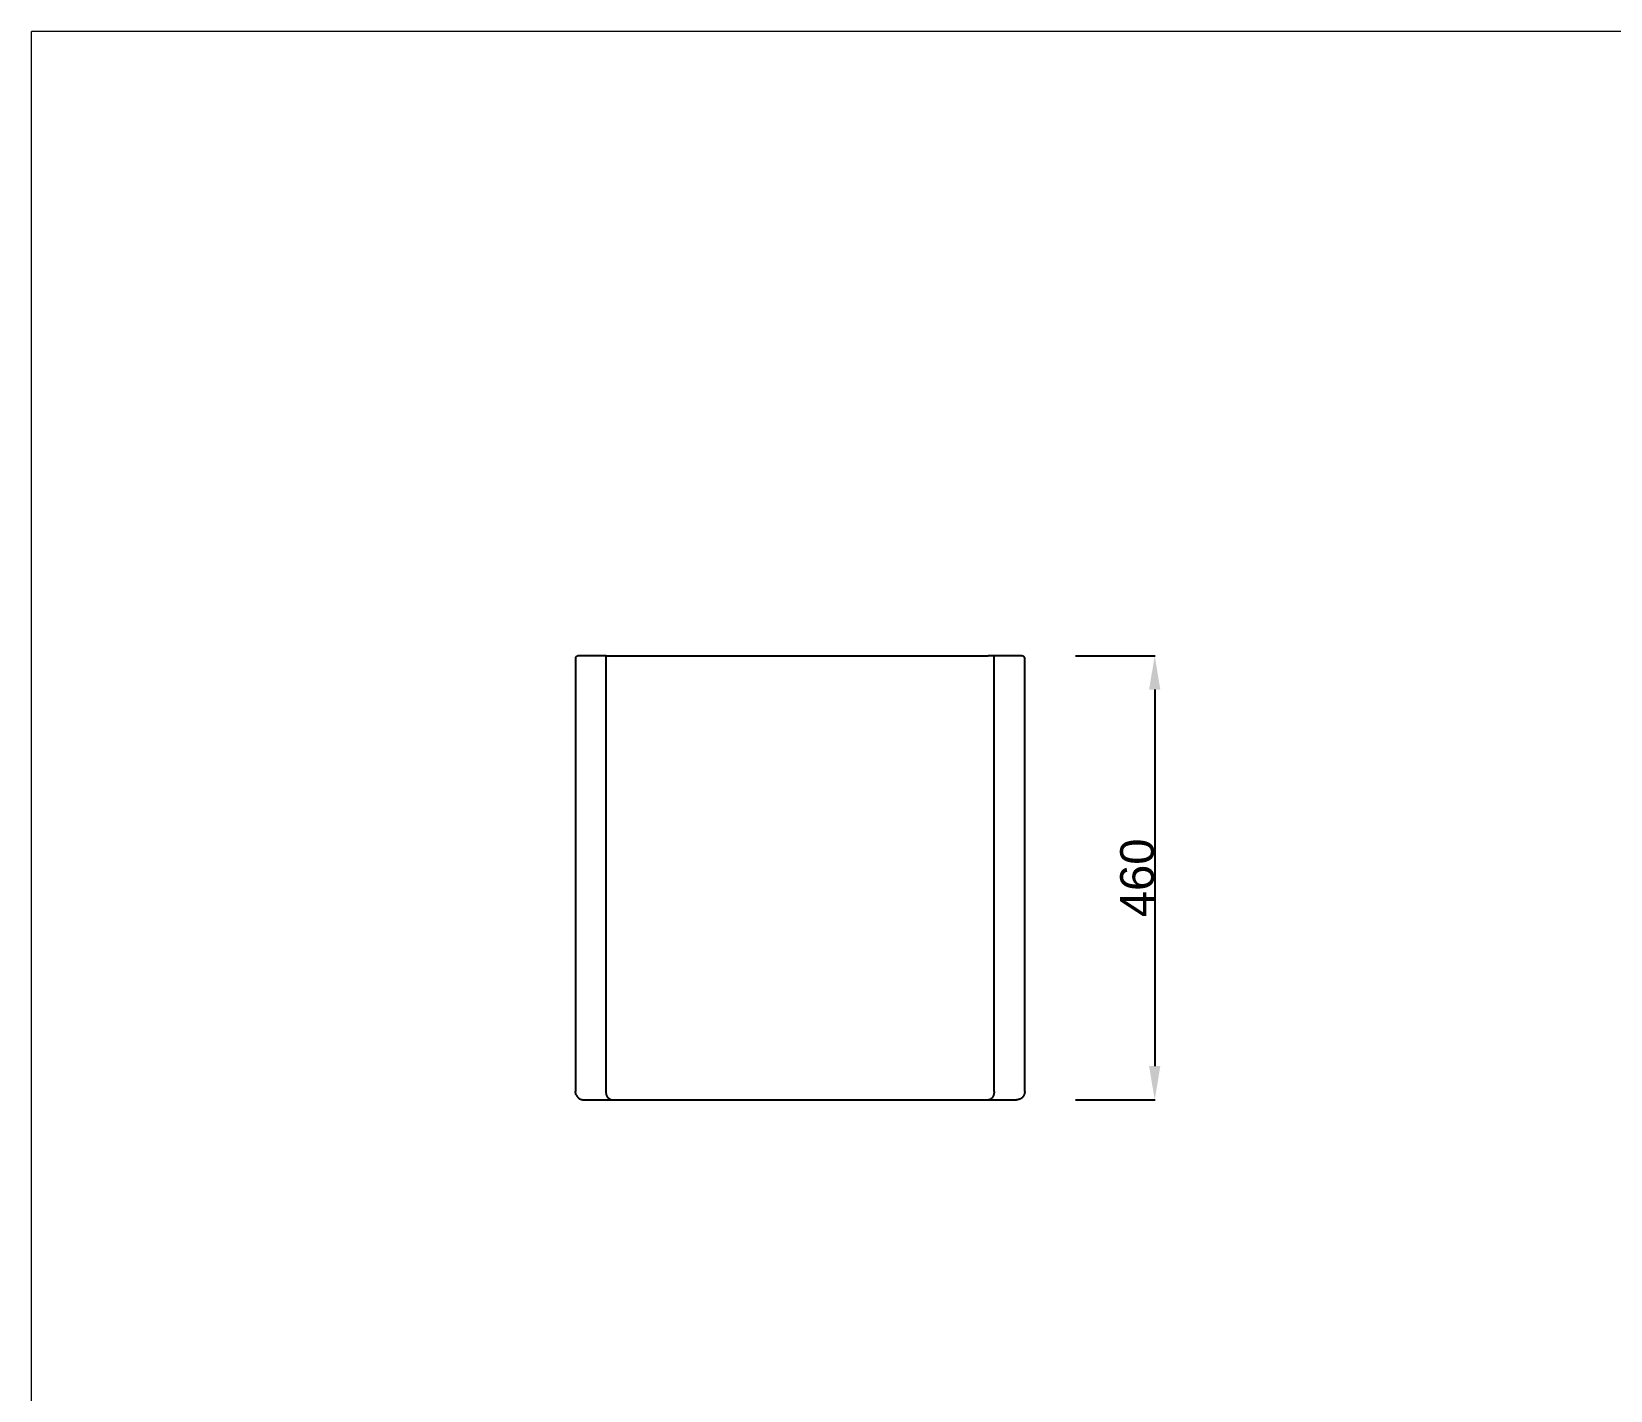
# Model space of a CAD drawing. Header units: millimetres. Extents: x 0 to 4030, y 0 to 2816.
# Drawn here: x 0 to 1637, y 1408 to 2816 of the extents above; entities that cross this region are included whole.
import ezdxf

# ---------------------------------------------------------------- set-up
doc = ezdxf.new("R2010")
doc.units = ezdxf.units.MM
doc.header["$MEASUREMENT"] = 0
doc.layers.add('Domyślny', color=7, linetype='Continuous', true_color=0x000000)
doc.layers.add('Utwórz2D linie widoczne', color=7, linetype='Continuous', true_color=0x000000)
doc.styles.add('Arial', font='')
doc.styles.get('Arial').set_extended_font_data('Arial')
doc.dimstyles.new('Domyślny', dxfattribs={"dimtxt": 35, "dimasz": 35, "dimexe": 0.5, "dimexo": 0.5, "dimgap": 0.25, "dimtad": 1, "dimtoh": 1, "dimdec": 0, "dimzin": 1, "dimdsep": 46, "dimtxsty": 'Arial', "dimcen": 0.5, "dimazin": 0, "dimtfac": 1, "dimtdec": 4, "dimtix": 1, "dimtmove": 1, "dimatfit": 3, "dimfxl": 0, "dimtolj": 1, "dimtzin": 1, "dimarcsym": 0})

# ---------------------------------------------------------------- blocks, each defined once
blk = doc.blocks.new('*D3')
at = {"layer": 'Defpoints', "color": 0}
for p in [(1081.8, 2168.9), (1081.8, 1708.9), (1164.4, 1708.9)]:
    blk.add_point(p, dxfattribs=at)
at = {"layer": 'Domyślny', "color": 0, "lineweight": -2}
for p, q in [((1082.3, 2168.9), (1164.9, 2168.9)), ((1164.4, 2133.9), (1164.4, 1743.9)), ((1082.3, 1708.9), (1164.9, 1708.9))]:
    blk.add_line(p, q, dxfattribs=at)
at = {"layer": 'Domyślny', "color": 0}
for points in [[(1170.2, 2133.9), (1158.5, 2133.9), (1164.4, 2168.9)], [(1158.5, 1743.9), (1170.2, 1743.9), (1164.4, 1708.9)]]:
    blk.add_solid(points, dxfattribs=at)
at = {"layer": 'Domyślny', "color": 0, "insert": (1146.3, 1938.9), "char_height": 35, "attachment_point": 5, "rotation": 90, "style": 'Arial'}
blk.add_mtext('\\A1;460', dxfattribs=at)

msp = doc.modelspace()

# ---------------------------------------------------------------- linework, layer by layer
at = {"layer": 'Domyślny', "color": 18, "lineweight": 15, "true_color": 0x000000}
for p in [(4026.4, 2815.7), (0, 0)]:
    msp.add_line(p, (0, 2815.7), dxfattribs=at)
at = {"layer": 'Domyślny'}
for p, q in [((595.8, 1717.4), (595.8, 2168.9)), ((997.8, 1717.4), (997.8, 2168.9))]:
    msp.add_line(p, q, dxfattribs=at)
at = {"layer": 'Utwórz2D linie widoczne'}
for p, q in [((564.1, 2167.4), (564, 2167.4)), ((564, 2167.4), (564, 2167.3)), ((564, 2167.3), (564, 2167.3)), ((564, 2167.3), (564, 2167.3)), ((564, 2167.3), (564, 2167.3)), ((564, 2167.3), (564, 2167.3)), ((564, 2167.3), (564, 2167.3)), ((564, 2167.3), (564, 2167.2)), ((564, 2167.2), (564, 2167.2)), ((564, 2167.2), (564, 2167.2)), ((564, 2167.2), (564, 2167.2)), ((564, 2167.2), (564, 2167.2)), ((564, 2167.2), (564, 2167.2)), ((564, 2167.2), (564, 2167.2)), ((564, 2167.2), (564, 2167.2)), ((564, 2167.2), (564, 2167.1)), ((564, 2167.1), (564, 2167.1)), ((564, 2167.1), (564, 2167.1)), ((564, 2167.1), (564, 2167.1)), ((564, 2167.1), (564, 2167.1)), ((564, 2167.1), (564, 2167.1)), ((564, 2167.1), (564, 2167.1)), ((564, 2167.1), (564, 2167)), ((564, 2167), (564, 2167)), ((564, 2167), (564, 2167)), ((564, 2167), (564, 2167)), ((564, 2167), (564, 1717.4)), ((564.2, 2167.5), (564.1, 2167.5)), ((564.1, 2167.5), (564.1, 2167.5)), ((564.1, 2167.5), (564.1, 2167.4)), ((564.1, 2167.4), (564.1, 2167.4)), ((564.1, 2167.4), (564.1, 2167.4)), ((564.3, 2167.7), (564.2, 2167.6)), ((564.2, 2167.6), (564.2, 2167.6)), ((564.2, 2167.6), (564.2, 2167.6)), ((564.2, 2167.6), (564.2, 2167.5)), ((564.4, 2167.7), (564.3, 2167.7)), ((564.3, 2167.7), (564.3, 2167.7)), ((564.3, 2167.7), (564.3, 2167.7)), ((564.5, 2167.9), (564.4, 2167.8)), ((564.4, 2167.8), (564.4, 2167.8)), ((564.4, 2167.8), (564.4, 2167.7)), ((564.6, 2167.9), (564.5, 2167.9)), ((564.7, 2168), (564.6, 2167.9)), ((564.8, 2168.1), (564.7, 2168)), ((564.7, 2168), (564.7, 2168)), ((564.9, 2168.1), (564.8, 2168.1)), ((565, 2168.2), (564.9, 2168.1)), ((565.1, 2168.3), (565, 2168.2)), ((565.3, 2168.4), (565.1, 2168.3)), ((565.6, 2168.5), (565.3, 2168.4)), ((565.8, 2168.6), (565.6, 2168.5)), ((566.1, 2168.7), (565.8, 2168.6)), ((566.4, 2168.9), (566.1, 2168.7)), ((595.8, 2168.9), (566.4, 2168.9)), ((595.8, 2168.9), (601.8, 2168.9)), ((601.8, 2168.9), (991.8, 2168.9)), ((997.8, 2168.9), (991.8, 2168.9)), ((1027.1, 2168.9), (997.8, 2168.9)), ((1027.4, 2168.7), (1027.1, 2168.9)), ((1027.7, 2168.6), (1027.4, 2168.7)), ((1028, 2168.5), (1027.7, 2168.6)), ((1028.2, 2168.4), (1028, 2168.5)), ((1028.4, 2168.3), (1028.2, 2168.4)), ((1028.5, 2168.2), (1028.4, 2168.3)), ((1028.6, 2168.1), (1028.5, 2168.2)), ((1028.7, 2168.1), (1028.6, 2168.1)), ((1028.8, 2168), (1028.7, 2168.1)), ((1028.9, 2168), (1028.8, 2168)), ((1029, 2167.9), (1028.9, 2168)), ((1029.1, 2167.9), (1029, 2167.9)), ((1029.1, 2167.8), (1029.1, 2167.9)), ((1029.2, 2167.8), (1029.1, 2167.8)), ((1029.2, 2167.7), (1029.2, 2167.8)), ((1029.3, 2167.7), (1029.2, 2167.7)), ((1029.2, 2167.7), (1029.2, 2167.7)), ((1029.3, 2167.6), (1029.3, 2167.7)), ((1029.3, 2167.7), (1029.3, 2167.7)), ((1029.4, 2167.6), (1029.3, 2167.6)), ((1029.3, 2167.6), (1029.3, 2167.6)), ((1029.4, 2167.5), (1029.4, 2167.6)), ((1029.5, 2167.4), (1029.4, 2167.5)), ((1029.4, 2167.5), (1029.4, 2167.5)), ((1029.4, 2167.5), (1029.4, 2167.5)), ((1029.5, 2167.3), (1029.5, 2167.4)), ((1029.5, 2167.4), (1029.5, 2167.4)), ((1029.5, 2167.4), (1029.5, 2167.4)), ((1029.5, 2167.4), (1029.5, 2167.4)), ((1029.6, 2167.3), (1029.5, 2167.3)), ((1029.5, 2167.3), (1029.5, 2167.3)), ((1029.5, 2167.3), (1029.5, 2167.3)), ((1029.5, 2167.3), (1029.5, 2167.3)), ((1029.6, 2167.2), (1029.6, 2167.3)), ((1029.6, 2167.3), (1029.6, 2167.3)), ((1029.6, 2167.1), (1029.6, 2167.2)), ((1029.6, 2167.2), (1029.6, 2167.2)), ((1029.6, 2167.2), (1029.6, 2167.2)), ((1029.6, 2167.2), (1029.6, 2167.2)), ((1029.6, 2167.2), (1029.6, 2167.2)), ((1029.6, 2167.2), (1029.6, 2167.2)), ((1029.6, 2167.2), (1029.6, 2167.2)), ((1029.6, 2167.2), (1029.6, 2167.2)), ((1029.6, 2167), (1029.6, 2167.1)), ((1029.6, 2167.1), (1029.6, 2167.1)), ((1029.6, 2167.1), (1029.6, 2167.1)), ((1029.6, 2167.1), (1029.6, 2167.1)), ((1029.6, 2167.1), (1029.6, 2167.1)), ((1029.6, 2167.1), (1029.6, 2167.1)), ((1029.6, 2167.1), (1029.6, 2167.1)), ((1029.6, 2167), (1029.6, 2167)), ((1029.6, 2167), (1029.6, 2167)), ((1029.6, 2167), (1029.6, 2167)), ((1029.6, 1717.4), (1029.6, 2167)), ((564, 1717.1), (564, 1717.4)), ((564, 1716.8), (564, 1717.1)), ((564, 1716.5), (564, 1716.8)), ((564, 1716.3), (564, 1716.5)), ((564.1, 1716), (564, 1716.3)), ((564.1, 1715.7), (564.1, 1716)), ((564.2, 1715.4), (564.1, 1715.7)), ((564.2, 1715.2), (564.2, 1715.4)), ((564.3, 1714.9), (564.2, 1715.2)), ((564.4, 1714.6), (564.3, 1714.9)), ((564.5, 1714.4), (564.4, 1714.6)), ((564.6, 1714.1), (564.5, 1714.4)), ((564.6, 1714.1), (564.7, 1713.8)), ((564.7, 1713.8), (564.8, 1713.6)), ((564.8, 1713.6), (565, 1713.3)), ((565, 1713.3), (565.1, 1713.1)), ((565.1, 1713.1), (565.3, 1712.8)), ((565.3, 1712.8), (565.4, 1712.6)), ((565.4, 1712.6), (565.6, 1712.3)), ((565.6, 1712.3), (565.8, 1712.1)), ((565.8, 1712.1), (566, 1711.9)), ((566, 1711.9), (566.2, 1711.6)), ((566.2, 1711.6), (566.4, 1711.4)), ((566.4, 1711.4), (566.6, 1711.2)), ((566.6, 1711.2), (566.8, 1711)), ((566.8, 1711), (567, 1710.8)), ((567, 1710.8), (567.3, 1710.6)), ((567.3, 1710.6), (567.5, 1710.5)), ((567.5, 1710.5), (567.7, 1710.3)), ((567.7, 1710.3), (568, 1710.1)), ((568, 1710.1), (568.2, 1710)), ((568.2, 1710), (568.5, 1709.9)), ((568.5, 1709.9), (568.7, 1709.7)), ((568.7, 1709.7), (569, 1709.6)), ((569, 1709.6), (569.3, 1709.5)), ((569.3, 1709.5), (569.6, 1709.4)), ((569.6, 1709.4), (569.8, 1709.3)), ((569.8, 1709.3), (570.1, 1709.2)), ((570.1, 1709.2), (570.4, 1709.1)), ((570.4, 1709.1), (570.7, 1709.1)), ((570.7, 1709.1), (571, 1709)), ((571, 1709), (571.3, 1709)), ((571.3, 1709), (571.6, 1708.9)), ((571.6, 1708.9), (571.9, 1708.9)), ((571.9, 1708.9), (572.2, 1708.9)), ((572.2, 1708.9), (572.5, 1708.9)), ((572.5, 1708.9), (572.5, 1708.9)), ((572.5, 1708.9), (572.5, 1708.9)), ((572.6, 1708.9), (572.5, 1708.9)), ((572.6, 1708.9), (601.6, 1708.9)), ((595.8, 1717), (595.8, 1717.4)), ((595.8, 1716.6), (595.8, 1717)), ((595.8, 1716.2), (595.8, 1716.6)), ((595.8, 1715.9), (595.8, 1716.2)), ((595.9, 1715.5), (595.8, 1715.9)), ((596, 1715.1), (595.9, 1715.5)), ((596, 1714.8), (596, 1715.1)), ((596.1, 1714.4), (596, 1714.8)), ((596.2, 1714.1), (596.1, 1714.4)), ((596.3, 1713.7), (596.2, 1714.1)), ((596.4, 1713.6), (596.3, 1713.7)), ((596.4, 1713.4), (596.4, 1713.6)), ((596.5, 1713.2), (596.4, 1713.4)), ((596.5, 1713.1), (596.5, 1713.2)), ((596.6, 1712.9), (596.5, 1713.1)), ((596.7, 1712.8), (596.6, 1712.9)), ((596.7, 1712.6), (596.7, 1712.8)), ((596.8, 1712.5), (596.7, 1712.6)), ((596.9, 1712.3), (596.8, 1712.5)), ((597, 1712.1), (596.9, 1712.3)), ((597.1, 1712), (597, 1712.1)), ((597.1, 1711.9), (597.1, 1712)), ((597.2, 1711.7), (597.1, 1711.9)), ((597.3, 1711.6), (597.2, 1711.7)), ((597.4, 1711.4), (597.3, 1711.6)), ((597.5, 1711.3), (597.4, 1711.4)), ((597.6, 1711.2), (597.5, 1711.3)), ((597.7, 1711.1), (597.6, 1711.2)), ((597.8, 1710.9), (597.7, 1711.1)), ((597.9, 1710.8), (597.8, 1710.9)), ((598, 1710.7), (597.9, 1710.8)), ((598.1, 1710.6), (598, 1710.7)), ((598.2, 1710.5), (598.1, 1710.6)), ((598.3, 1710.4), (598.2, 1710.5)), ((598.4, 1710.3), (598.3, 1710.4)), ((598.5, 1710.2), (598.4, 1710.3)), ((598.6, 1710.1), (598.5, 1710.2)), ((598.7, 1710), (598.6, 1710.1)), ((598.9, 1709.9), (598.7, 1710)), ((599, 1709.8), (598.9, 1709.9)), ((599.1, 1709.7), (599, 1709.8)), ((599.2, 1709.6), (599.1, 1709.7)), ((599.3, 1709.5), (599.2, 1709.6)), ((599.4, 1709.5), (599.3, 1709.5)), ((599.6, 1709.4), (599.4, 1709.5)), ((599.7, 1709.3), (599.6, 1709.4)), ((599.8, 1709.3), (599.7, 1709.3)), ((599.9, 1709.2), (599.8, 1709.3)), ((600.1, 1709.2), (599.9, 1709.2)), ((600.2, 1709.1), (600.1, 1709.2)), ((600.3, 1709.1), (600.2, 1709.1)), ((600.5, 1709), (600.3, 1709.1)), ((600.6, 1709), (600.5, 1709)), ((600.7, 1709), (600.6, 1709)), ((600.7, 1709), (600.9, 1708.9)), ((600.9, 1708.9), (601, 1708.9)), ((601, 1708.9), (601.1, 1708.9)), ((601.1, 1708.9), (601.2, 1708.9)), ((601.2, 1708.9), (601.4, 1708.9)), ((601.4, 1708.9), (601.5, 1708.9)), ((601.5, 1708.9), (601.6, 1708.9)), ((601.6, 1708.9), (602, 1708.9)), ((602, 1708.9), (602, 1708.9)), ((602, 1708.9), (991.6, 1708.9)), ((991.6, 1708.9), (991.9, 1708.9)), ((991.6, 1708.9), (991.6, 1708.9)), ((992.1, 1708.9), (991.9, 1708.9)), ((992, 1708.9), (1021, 1708.9)), ((992.2, 1708.9), (992.1, 1708.9)), ((992.3, 1708.9), (992.2, 1708.9)), ((992.5, 1708.9), (992.3, 1708.9)), ((992.6, 1708.9), (992.5, 1708.9)), ((992.7, 1709), (992.6, 1708.9)), ((992.9, 1709), (992.7, 1709)), ((993, 1709), (992.9, 1709)), ((993.1, 1709), (993, 1709)), ((993.3, 1709.1), (993.1, 1709)), ((993.4, 1709.1), (993.3, 1709.1)), ((993.5, 1709.2), (993.4, 1709.1)), ((993.6, 1709.2), (993.5, 1709.2)), ((993.8, 1709.3), (993.6, 1709.2)), ((993.9, 1709.3), (993.8, 1709.3)), ((994, 1709.4), (993.9, 1709.3)), ((994.1, 1709.5), (994, 1709.4)), ((994.2, 1709.5), (994.1, 1709.5)), ((994.4, 1709.6), (994.2, 1709.5)), ((994.5, 1709.7), (994.4, 1709.6)), ((994.6, 1709.8), (994.5, 1709.7)), ((994.7, 1709.9), (994.6, 1709.8)), ((994.8, 1710), (994.7, 1709.9)), ((994.9, 1710.1), (994.8, 1710)), ((995.1, 1710.2), (994.9, 1710.1)), ((995.2, 1710.3), (995.1, 1710.2)), ((995.3, 1710.4), (995.2, 1710.3)), ((995.4, 1710.5), (995.3, 1710.4)), ((995.5, 1710.6), (995.4, 1710.5)), ((995.6, 1710.7), (995.5, 1710.6)), ((995.7, 1710.8), (995.6, 1710.7)), ((995.8, 1710.9), (995.7, 1710.8)), ((995.9, 1711.1), (995.8, 1710.9)), ((996, 1711.2), (995.9, 1711.1)), ((996.1, 1711.3), (996, 1711.2)), ((996.2, 1711.4), (996.1, 1711.3)), ((996.3, 1711.6), (996.2, 1711.4)), ((996.4, 1711.9), (996.3, 1711.7)), ((996.3, 1711.7), (996.3, 1711.6)), ((996.5, 1712), (996.4, 1711.9)), ((996.6, 1712.1), (996.5, 1712)), ((996.7, 1712.3), (996.6, 1712.1)), ((996.8, 1712.6), (996.7, 1712.5)), ((996.7, 1712.5), (996.7, 1712.3)), ((996.9, 1712.8), (996.8, 1712.6)), ((997, 1712.9), (996.9, 1712.8)), ((997.1, 1713.2), (997, 1713.1)), ((997, 1713.1), (997, 1712.9)), ((997.2, 1713.6), (997.1, 1713.4)), ((997.1, 1713.4), (997.1, 1713.2)), ((997.3, 1713.7), (997.2, 1713.6)), ((997.4, 1714.1), (997.3, 1713.7)), ((997.5, 1714.4), (997.4, 1714.1)), ((997.6, 1715.1), (997.5, 1714.8)), ((997.5, 1714.8), (997.5, 1714.4)), ((997.7, 1715.5), (997.6, 1715.1)), ((997.8, 1716.2), (997.7, 1715.9)), ((997.7, 1715.9), (997.7, 1715.5)), ((997.8, 1717.4), (997.8, 1717)), ((997.8, 1717), (997.8, 1716.6)), ((997.8, 1716.6), (997.8, 1716.2)), ((1021, 1708.9), (1021.1, 1708.9)), ((1021, 1708.9), (1021, 1708.9)), ((1021.1, 1708.9), (1021.1, 1708.9)), ((1021.4, 1708.9), (1021.1, 1708.9)), ((1021.7, 1708.9), (1021.4, 1708.9)), ((1022, 1708.9), (1021.7, 1708.9)), ((1022.3, 1709), (1022, 1708.9)), ((1022.6, 1709), (1022.3, 1709)), ((1022.9, 1709.1), (1022.6, 1709)), ((1023.2, 1709.1), (1022.9, 1709.1)), ((1023.4, 1709.2), (1023.2, 1709.1)), ((1023.7, 1709.3), (1023.4, 1709.2)), ((1024, 1709.4), (1023.7, 1709.3)), ((1024.3, 1709.5), (1024, 1709.4)), ((1024.5, 1709.6), (1024.3, 1709.5)), ((1024.8, 1709.7), (1024.5, 1709.6)), ((1025.1, 1709.9), (1024.8, 1709.7)), ((1025.3, 1710), (1025.1, 1709.9)), ((1025.6, 1710.1), (1025.3, 1710)), ((1025.8, 1710.3), (1025.6, 1710.1)), ((1026.1, 1710.5), (1025.8, 1710.3)), ((1026.3, 1710.6), (1026.1, 1710.5)), ((1026.5, 1710.8), (1026.3, 1710.6)), ((1026.8, 1711), (1026.5, 1710.8)), ((1027, 1711.2), (1026.8, 1711)), ((1027.2, 1711.4), (1027, 1711.2)), ((1027.4, 1711.6), (1027.2, 1711.4)), ((1027.6, 1711.9), (1027.4, 1711.6)), ((1027.8, 1712.1), (1027.6, 1711.9)), ((1028, 1712.3), (1027.8, 1712.1)), ((1028.1, 1712.6), (1028, 1712.3)), ((1028.3, 1712.8), (1028.1, 1712.6)), ((1028.4, 1713.1), (1028.3, 1712.8)), ((1028.6, 1713.3), (1028.4, 1713.1)), ((1028.7, 1713.6), (1028.6, 1713.3)), ((1028.8, 1713.8), (1028.7, 1713.6)), ((1029, 1714.1), (1028.8, 1713.8)), ((1029.1, 1714.4), (1029, 1714.1)), ((1029.2, 1714.6), (1029.1, 1714.4)), ((1029.3, 1715.2), (1029.2, 1714.9)), ((1029.2, 1714.9), (1029.2, 1714.6)), ((1029.4, 1715.4), (1029.3, 1715.2)), ((1029.5, 1716), (1029.4, 1715.7)), ((1029.4, 1715.7), (1029.4, 1715.4)), ((1029.6, 1716.5), (1029.5, 1716.3)), ((1029.5, 1716.3), (1029.5, 1716)), ((1029.6, 1717.4), (1029.6, 1717.1)), ((1029.6, 1717.1), (1029.6, 1716.8)), ((1029.6, 1716.8), (1029.6, 1716.5))]:
    msp.add_line(p, q, dxfattribs=at)

# ---------------------------------------------------------------- dimensions: what is measured, and where the dimension line sits
at = {"layer": 'Domyślny'}
dim = msp.add_aligned_dim(p1=(1081.8, 2168.9), p2=(1081.8, 1708.9), distance=82.6, dimstyle='Domyślny', dxfattribs=at)
dim.commit()
dim.dimension.update_dxf_attribs({"geometry": '*D3', "text_midpoint": (1146.3, 1938.9)})

doc.saveas('drawing.dxf')
